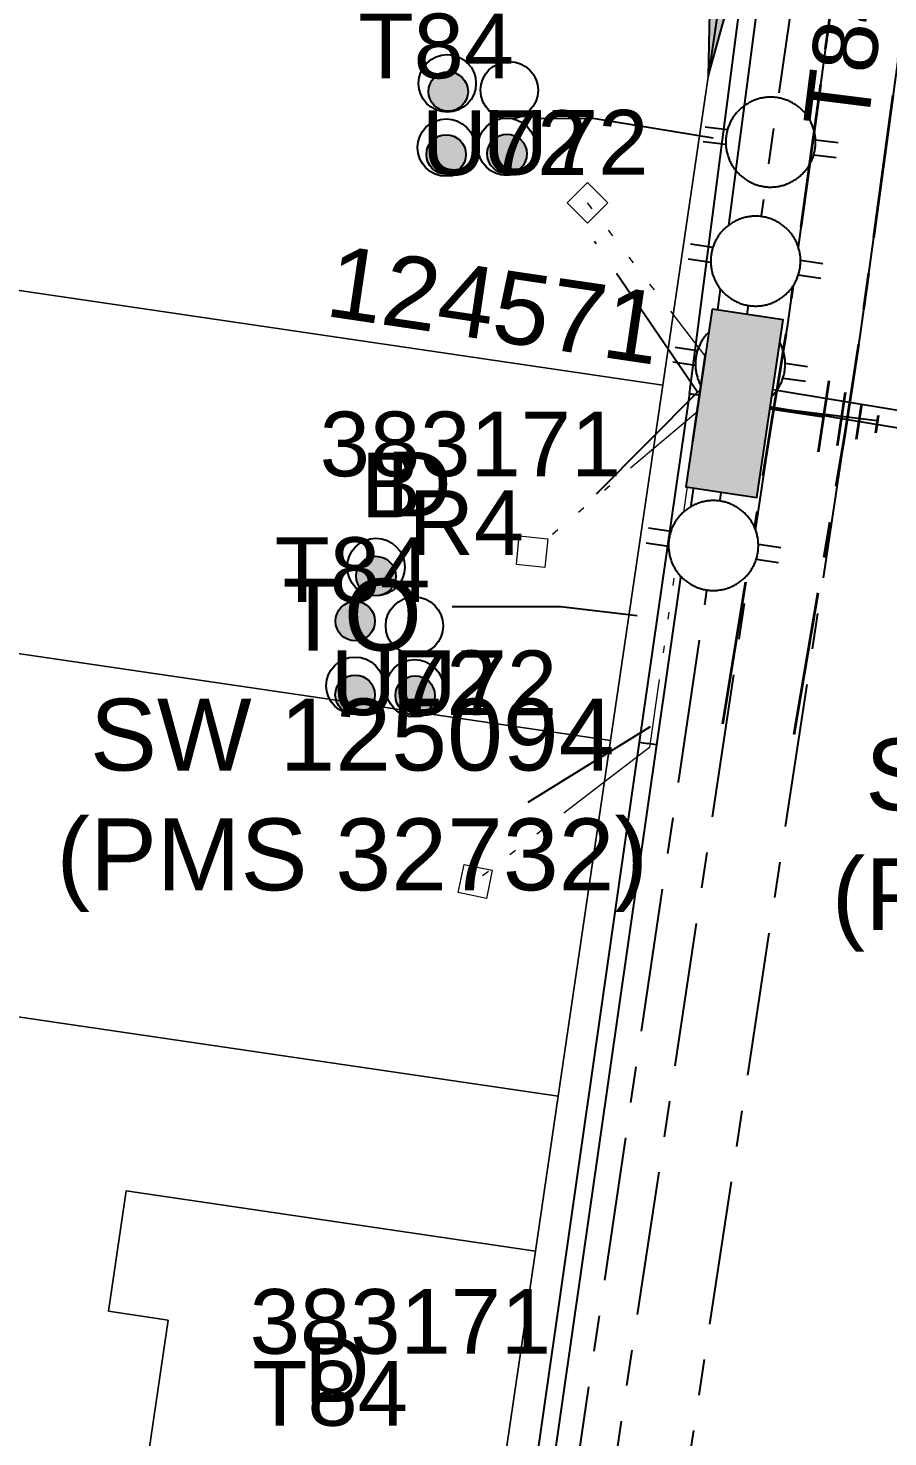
# Model space of a CAD drawing. Header units: metres. Extents: x 302924 to 304532, y 6268290 to 6269135.
# Drawn here: x 303967.18 to 303991.1, y 6268532.93 to 6268572.13 of the extents above; entities that cross this region are included whole.
import ezdxf
from ezdxf.enums import TextEntityAlignment as Align

# ---------------------------------------------------------------- set-up
doc = ezdxf.new("R2010")
doc.units = ezdxf.units.M
doc.linetypes.add('Cable Exist UG', pattern=[7, 4, -1, 1, -1])
doc.linetypes.add('PHANTOMX2', pattern=[6.6, 3, -0.75, 0.2, -0.75, 0.2, -0.75, 0.2, -0.75])
doc.layers.get('0').update_dxf_attribs({"color": 6})
for name, color, linetype, lineweight in [('_User Miscellaneous1', 30, 'Continuous', 13), ('_User Miscellaneous5', 121, 'Continuous', 13), ('_User_HV_Exist', 1, 'Continuous', 35), ('_User_LV_Exist', 5, 'Continuous', 35), ('_User_LV_Final', 5, 'Continuous', 25), ('Cadastre Roads_SP_EXT', 218, 'Continuous', 15), ('Mains_HV_EXT', 13, 'Continuous', 25), ('Mains_LV_EXT', 163, 'Continuous', 25), ('Services_SP_EXT', 42, 'PHANTOMX2', 20)]:
    doc.layers.add(name, color=color, linetype=linetype, lineweight=lineweight)
for name, color, linetype in [('Duct_SP_EXT', 30, 'Continuous'), ('Equip_LV_EXT', 7, 'Continuous'), ('Equip_LV_NEW', 2, 'Continuous'), ('SupportsUG_SP_LV_EXT', 7, 'Continuous'), ('Trench_SP_EXT', 7, 'Continuous')]:
    doc.layers.add(name, color=color, linetype=linetype)
doc.styles.get("Standard").update_dxf_attribs({"font": 'arial.ttf'})

# ---------------------------------------------------------------- blocks, each defined once
blk = doc.blocks.new('DUCT_EXT')
blk.add_circle((0, 0.8), 0.8)
at = {"flags": 1}
blk.add_attdef('Z', (0, 0), '', height=0.2, dxfattribs=at)
at = {"flags": 9}
for tag, p in [('DUCT_CODE', (0, 0)), ('XSECT_TYPE', (0, -0.2)), ('FB_REFERENCE', (0, -0.4)), ('STATE', (0, -0.6)), ('NOTES', (0, -0.8))]:
    blk.add_attdef(tag, text='', height=0.2, dxfattribs=at).set_placement(p, align=Align.MIDDLE_LEFT)
blk = doc.blocks.new('CCP_EXT')
at = {"flags": 9}
for tag, p in [('OWNED_BY', (0, -1)), ('USAGE', (0, -1.2)), ('LEGEND', (0, -1.4)), ('LIFE_SUPPORT', (0, -1.6)), ('STATE', (0, -1.8)), ('NOTES', (0, -2))]:
    blk.add_attdef(tag, text='', height=0.2, dxfattribs=at).set_placement(p, align=Align.MIDDLE_LEFT)
at = {"transparency": 33554687}
blk.add_wipeout([(0, 0.566), (0.566, 0), (0, -0.566), (-0.566, 0)], dxfattribs=at)
blk.add_lwpolyline([(-0.566, 0), (0, 0.566), (0.566, 0), (0, -0.566), (-0.566, 0)])
at = {"flags": 1}
blk.add_attdef('Z', (0, 0), '', height=0.2, dxfattribs=at)
at = {"flags": 9}
for tag, p in [('CCP_TYPE', (0, 0)), ('CONSTRUCTED_VOLTAGE', (0, -0.2)), ('NO_PHASES', (0, -0.4)), ('OPERATING_VOLTAGE', (0, -0.6)), ('ORIENTATION', (0, -0.8))]:
    blk.add_attdef(tag, text='', height=0.2, dxfattribs=at).set_placement(p, align=Align.MIDDLE_LEFT)
blk = doc.blocks.new('LV_UG_LINKS_OPEN_EXT')
at = {"layer": 'Equip_LV_EXT'}
for tag, height, flags, p in [('ACTUAL_STATUS', 0.167, 9, (3.167, -1.667)), ('CONSTRUCTED_VOLTAGE', 0.167, 9, (3.167, -1.833)), ('NO_PHASES', 0.167, 9, (3.167, -2)), ('OPERATING_VOLTAGE', 0.2, 9, (3, -2.6)), ('ORIENTATION', 0.2, 9, (3, -2.8)), ('STATE', 0.2, 9, (3, -3)), ('SWITCH_TYPE', 0.2, 9, (3, -3.2)), ('USAGE', 0.2, 9, (3, -3.4)), ('NOTES', 0.2, 9, (3, -3.6)), ('OWNED_BY', 0.2, 9, (3, -3.8)), ('OPERATED_BY', 0.2, 9, (3, -4)), ('MAINTAINED_BY', 0.2, 9, (3, -4.2)), ('NUMBER_OF_PHASES', 0.2, 9, (3, -4.4)), ('TYPE', 0.2, 9, (3, -4.6)), ('Z', 0.2, 1, (3, -4.8))]:
    blk.add_attdef(tag, text='', height=height, dxfattribs=dict(at, flags=flags)).set_placement(p, align=Align.MIDDLE_LEFT)
at = {"transparency": 33554687}
blk.add_wipeout([(4, 1.25), (3.969, 1.25), (3.939, 1.248), (3.908, 1.247), (3.877, 1.244), (3.847, 1.241), (3.817, 1.236), (3.786, 1.232), (3.756, 1.226), (3.726, 1.22), (3.696, 1.213), (3.667, 1.205), (3.637, 1.196), (3.608, 1.187), (3.579, 1.177), (3.55, 1.166), (3.522, 1.155), (3.493, 1.143), (3.466, 1.13), (3.438, 1.117), (3.411, 1.102), (3.384, 1.088), (3.357, 1.072), (3.331, 1.056), (3.306, 1.039), (3.28, 1.022), (3.255, 1.004), (3.231, 0.985), (3.207, 0.966), (3.184, 0.947), (3.161, 0.926), (3.138, 0.905), (3.116, 0.884), (3.095, 0.862), (3.074, 0.839), (3.053, 0.816), (3.034, 0.793), (3.015, 0.769), (2.996, 0.745), (2.978, 0.72), (2.961, 0.694), (2.944, 0.669), (2.928, 0.643), (2.912, 0.616), (2.898, 0.589), (2.883, 0.562), (2.87, 0.534), (2.857, 0.507), (2.845, 0.478), (2.834, 0.45), (2.823, 0.421), (2.813, 0.392), (2.804, 0.363), (2.795, 0.333), (2.787, 0.304), (2.78, 0.274), (2.774, 0.244), (2.768, 0.214), (2.764, 0.183), (2.759, 0.153), (2.756, 0.123), (2.753, 0.092), (2.752, 0.061), (2.75, 0.031), (2.75, 0), (2.75, -0.031), (2.752, -0.061), (2.753, -0.092), (2.756, -0.123), (2.759, -0.153), (2.764, -0.183), (2.768, -0.214), (2.774, -0.244), (2.78, -0.274), (2.787, -0.304), (2.795, -0.333), (2.804, -0.363), (2.813, -0.392), (2.823, -0.421), (2.834, -0.45), (2.845, -0.478), (2.857, -0.507), (2.87, -0.534), (2.883, -0.562), (2.898, -0.589), (2.912, -0.616), (2.928, -0.643), (2.944, -0.669), (2.961, -0.694), (2.978, -0.72), (2.996, -0.745), (3.015, -0.769), (3.034, -0.793), (3.053, -0.816), (3.074, -0.839), (3.095, -0.862), (3.116, -0.884), (3.138, -0.905), (3.161, -0.926), (3.184, -0.947), (3.207, -0.966), (3.231, -0.985), (3.255, -1.004), (3.28, -1.022), (3.306, -1.039), (3.331, -1.056), (3.357, -1.072), (3.384, -1.088), (3.411, -1.102), (3.438, -1.117), (3.466, -1.13), (3.493, -1.143), (3.522, -1.155), (3.55, -1.166), (3.579, -1.177), (3.608, -1.187), (3.637, -1.196), (3.667, -1.205), (3.696, -1.213), (3.726, -1.22), (3.756, -1.226), (3.786, -1.232), (3.817, -1.236), (3.847, -1.241), (3.877, -1.244), (3.908, -1.247), (3.939, -1.248), (3.969, -1.25), (4, -1.25), (4.031, -1.25), (4.061, -1.248), (4.092, -1.247), (4.123, -1.244), (4.153, -1.241), (4.183, -1.236), (4.214, -1.232), (4.244, -1.226), (4.274, -1.22), (4.304, -1.213), (4.333, -1.205), (4.363, -1.196), (4.392, -1.187), (4.421, -1.177), (4.45, -1.166), (4.478, -1.155), (4.507, -1.143), (4.534, -1.13), (4.562, -1.117), (4.589, -1.102), (4.616, -1.088), (4.643, -1.072), (4.669, -1.056), (4.694, -1.039), (4.72, -1.022), (4.745, -1.004), (4.769, -0.985), (4.793, -0.966), (4.816, -0.947), (4.839, -0.926), (4.862, -0.905), (4.884, -0.884), (4.905, -0.862), (4.926, -0.839), (4.947, -0.816), (4.966, -0.793), (4.985, -0.769), (5.004, -0.745), (5.022, -0.72), (5.039, -0.694), (5.056, -0.669), (5.072, -0.643), (5.088, -0.616), (5.102, -0.589), (5.117, -0.562), (5.13, -0.534), (5.143, -0.507), (5.155, -0.478), (5.166, -0.45), (5.177, -0.421), (5.187, -0.392), (5.196, -0.363), (5.205, -0.333), (5.213, -0.304), (5.22, -0.274), (5.226, -0.244), (5.232, -0.214), (5.236, -0.183), (5.241, -0.153), (5.244, -0.123), (5.247, -0.092), (5.248, -0.061), (5.25, -0.031), (5.25, 0), (5.25, 0.031), (5.248, 0.061), (5.247, 0.092), (5.244, 0.123), (5.241, 0.153), (5.236, 0.183), (5.232, 0.214), (5.226, 0.244), (5.22, 0.274), (5.213, 0.304), (5.205, 0.333), (5.196, 0.363), (5.187, 0.392), (5.177, 0.421), (5.166, 0.45), (5.155, 0.478), (5.143, 0.507), (5.13, 0.534), (5.117, 0.562), (5.102, 0.589), (5.088, 0.616), (5.072, 0.643), (5.056, 0.669), (5.039, 0.694), (5.022, 0.72), (5.004, 0.745), (4.985, 0.769), (4.966, 0.793), (4.947, 0.816), (4.926, 0.839), (4.905, 0.862), (4.884, 0.884), (4.862, 0.905), (4.839, 0.926), (4.816, 0.947), (4.793, 0.966), (4.769, 0.985), (4.745, 1.004), (4.72, 1.022), (4.694, 1.039), (4.669, 1.056), (4.643, 1.072), (4.616, 1.088), (4.589, 1.102), (4.562, 1.117), (4.534, 1.13), (4.507, 1.143), (4.478, 1.155), (4.45, 1.166), (4.421, 1.177), (4.392, 1.187), (4.363, 1.196), (4.333, 1.205), (4.304, 1.213), (4.274, 1.22), (4.244, 1.226), (4.214, 1.232), (4.183, 1.236), (4.153, 1.241), (4.123, 1.244), (4.092, 1.247), (4.061, 1.248), (4.031, 1.25)], dxfattribs=at).dxf.layer = 'Equip_LV_EXT'
at = {"layer": 'Equip_LV_EXT'}
for p, q in [((3.792, 1.863), (3.792, 1.232)), ((4.208, 1.863), (4.208, 1.232)), ((3.792, -1.232), (3.792, -1.863)), ((4.208, -1.232), (4.208, -1.863))]:
    blk.add_line(p, q, dxfattribs=at)
at = {"layer": 'Equip_LV_EXT', "flags": 128}
blk.add_lwpolyline([(4, 1.25), (3.969, 1.25), (3.939, 1.248), (3.908, 1.247), (3.877, 1.244), (3.847, 1.241), (3.817, 1.236), (3.786, 1.232), (3.756, 1.226), (3.726, 1.22), (3.696, 1.213), (3.667, 1.205), (3.637, 1.196), (3.608, 1.187), (3.579, 1.177), (3.55, 1.166), (3.522, 1.155), (3.493, 1.143), (3.466, 1.13), (3.438, 1.117), (3.411, 1.102), (3.384, 1.088), (3.357, 1.072), (3.331, 1.056), (3.306, 1.039), (3.28, 1.022), (3.255, 1.004), (3.231, 0.985), (3.207, 0.966), (3.184, 0.947), (3.161, 0.926), (3.138, 0.905), (3.116, 0.884), (3.095, 0.862), (3.074, 0.839), (3.053, 0.816), (3.034, 0.793), (3.015, 0.769), (2.996, 0.745), (2.978, 0.72), (2.961, 0.694), (2.944, 0.669), (2.928, 0.643), (2.912, 0.616), (2.898, 0.589), (2.883, 0.562), (2.87, 0.534), (2.857, 0.507), (2.845, 0.478), (2.834, 0.45), (2.823, 0.421), (2.813, 0.392), (2.804, 0.363), (2.795, 0.333), (2.787, 0.304), (2.78, 0.274), (2.774, 0.244), (2.768, 0.214), (2.764, 0.183), (2.759, 0.153), (2.756, 0.123), (2.753, 0.092), (2.752, 0.061), (2.75, 0.031), (2.75, 0), (2.75, -0.031), (2.752, -0.061), (2.753, -0.092), (2.756, -0.123), (2.759, -0.153), (2.764, -0.183), (2.768, -0.214), (2.774, -0.244), (2.78, -0.274), (2.787, -0.304), (2.795, -0.333), (2.804, -0.363), (2.813, -0.392), (2.823, -0.421), (2.834, -0.45), (2.845, -0.478), (2.857, -0.507), (2.87, -0.534), (2.883, -0.562), (2.898, -0.589), (2.912, -0.616), (2.928, -0.643), (2.944, -0.669), (2.961, -0.694), (2.978, -0.72), (2.996, -0.745), (3.015, -0.769), (3.034, -0.793), (3.053, -0.816), (3.074, -0.839), (3.095, -0.862), (3.116, -0.884), (3.138, -0.905), (3.161, -0.926), (3.184, -0.947), (3.207, -0.966), (3.231, -0.985), (3.255, -1.004), (3.28, -1.022), (3.306, -1.039), (3.331, -1.056), (3.357, -1.072), (3.384, -1.088), (3.411, -1.102), (3.438, -1.117), (3.466, -1.13), (3.493, -1.143), (3.522, -1.155), (3.55, -1.166), (3.579, -1.177), (3.608, -1.187), (3.637, -1.196), (3.667, -1.205), (3.696, -1.213), (3.726, -1.22), (3.756, -1.226), (3.786, -1.232), (3.817, -1.236), (3.847, -1.241), (3.877, -1.244), (3.908, -1.247), (3.939, -1.248), (3.969, -1.25), (4, -1.25), (4.031, -1.25), (4.061, -1.248), (4.092, -1.247), (4.123, -1.244), (4.153, -1.241), (4.183, -1.236), (4.214, -1.232), (4.244, -1.226), (4.274, -1.22), (4.304, -1.213), (4.333, -1.205), (4.363, -1.196), (4.392, -1.187), (4.421, -1.177), (4.45, -1.166), (4.478, -1.155), (4.507, -1.143), (4.534, -1.13), (4.562, -1.117), (4.589, -1.102), (4.616, -1.088), (4.643, -1.072), (4.669, -1.056), (4.694, -1.039), (4.72, -1.022), (4.745, -1.004), (4.769, -0.985), (4.793, -0.966), (4.816, -0.947), (4.839, -0.926), (4.862, -0.905), (4.884, -0.884), (4.905, -0.862), (4.926, -0.839), (4.947, -0.816), (4.966, -0.793), (4.985, -0.769), (5.004, -0.745), (5.022, -0.72), (5.039, -0.694), (5.056, -0.669), (5.072, -0.643), (5.088, -0.616), (5.102, -0.589), (5.117, -0.562), (5.13, -0.534), (5.143, -0.507), (5.155, -0.478), (5.166, -0.45), (5.177, -0.421), (5.187, -0.392), (5.196, -0.363), (5.205, -0.333), (5.213, -0.304), (5.22, -0.274), (5.226, -0.244), (5.232, -0.214), (5.236, -0.183), (5.241, -0.153), (5.244, -0.123), (5.247, -0.092), (5.248, -0.061), (5.25, -0.031), (5.25, 0), (5.25, 0.031), (5.248, 0.061), (5.247, 0.092), (5.244, 0.123), (5.241, 0.153), (5.236, 0.183), (5.232, 0.214), (5.226, 0.244), (5.22, 0.274), (5.213, 0.304), (5.205, 0.333), (5.196, 0.363), (5.187, 0.392), (5.177, 0.421), (5.166, 0.45), (5.155, 0.478), (5.143, 0.507), (5.13, 0.534), (5.117, 0.562), (5.102, 0.589), (5.088, 0.616), (5.072, 0.643), (5.056, 0.669), (5.039, 0.694), (5.022, 0.72), (5.004, 0.745), (4.985, 0.769), (4.966, 0.793), (4.947, 0.816), (4.926, 0.839), (4.905, 0.862), (4.884, 0.884), (4.862, 0.905), (4.839, 0.926), (4.816, 0.947), (4.793, 0.966), (4.769, 0.985), (4.745, 1.004), (4.72, 1.022), (4.694, 1.039), (4.669, 1.056), (4.643, 1.072), (4.616, 1.088), (4.589, 1.102), (4.562, 1.117), (4.534, 1.13), (4.507, 1.143), (4.478, 1.155), (4.45, 1.166), (4.421, 1.177), (4.392, 1.187), (4.363, 1.196), (4.333, 1.205), (4.304, 1.213), (4.274, 1.22), (4.244, 1.226), (4.214, 1.232), (4.183, 1.236), (4.153, 1.241), (4.123, 1.244), (4.092, 1.247), (4.061, 1.248), (4.031, 1.25)], close=True, dxfattribs=at)
blk = doc.blocks.new('CABLE_LARGE_EXT')
h = blk.add_hatch(color=256)
edge = h.paths.add_edge_path()
edge.add_arc((0, 0.55), 0.55, 0, 360)
blk.add_circle((0, 0.55), 0.55)
at = {"flags": 1}
blk.add_attdef('Z', (0, 0), '', height=0.2, dxfattribs=at)
at = {"flags": 9}
for tag, p in [('COND_CODE', (0, 0)), ('STATE', (0, -0.4)), ('FB_REFERENCE', (0, -0.2)), ('XSECT_SIZE', (0, -0.6)), ('NOTES', (0, -0.8))]:
    blk.add_attdef(tag, text='', height=0.2, dxfattribs=at).set_placement(p, align=Align.MIDDLE_LEFT)
blk = doc.blocks.new('LV_UG_LINKS_OPEN_NEW')
at = {"layer": 'Equip_LV_NEW'}
for tag, flags, p in [('ACTUAL_STATUS', 9, (3.167, -1.667)), ('CONSTRUCTED_VOLTAGE', 9, (3.167, -1.833)), ('NO_PHASES', 9, (3.167, -2)), ('OPERATING_VOLTAGE', 9, (3.167, -2.167)), ('ORIENTATION', 9, (3.167, -2.333)), ('STATE', 9, (3.167, -2.5)), ('SWITCH_TYPE', 9, (3.167, -2.667)), ('OWNED_BY', 9, (3.167, -3.167)), ('USAGE', 9, (3.167, -2.833)), ('NOTES', 9, (3.167, -3)), ('OPERATED_BY', 9, (3.167, -3.333)), ('MAINTAINED_BY', 9, (3.167, -3.5)), ('TYPE', 9, (3.167, -3.833)), ('Z', 1, (3.167, -4)), ('NUMBER_OF_PHASES', 9, (3.167, -3.667))]:
    blk.add_attdef(tag, text='', height=0.167, dxfattribs=dict(at, flags=flags)).set_placement(p, align=Align.MIDDLE_LEFT)
at = {"transparency": 33554687}
blk.add_wipeout([(4, 1.25), (3.969, 1.25), (3.939, 1.248), (3.908, 1.247), (3.877, 1.244), (3.847, 1.241), (3.817, 1.236), (3.786, 1.232), (3.756, 1.226), (3.726, 1.22), (3.696, 1.213), (3.667, 1.205), (3.637, 1.196), (3.608, 1.187), (3.579, 1.177), (3.55, 1.166), (3.522, 1.155), (3.493, 1.143), (3.466, 1.13), (3.438, 1.117), (3.411, 1.102), (3.384, 1.088), (3.357, 1.072), (3.331, 1.056), (3.306, 1.039), (3.28, 1.022), (3.255, 1.004), (3.231, 0.985), (3.207, 0.966), (3.184, 0.947), (3.161, 0.926), (3.138, 0.905), (3.116, 0.884), (3.095, 0.862), (3.074, 0.839), (3.053, 0.816), (3.034, 0.793), (3.015, 0.769), (2.996, 0.745), (2.978, 0.72), (2.961, 0.694), (2.944, 0.669), (2.928, 0.643), (2.912, 0.616), (2.898, 0.589), (2.883, 0.562), (2.87, 0.534), (2.857, 0.507), (2.845, 0.478), (2.834, 0.45), (2.823, 0.421), (2.813, 0.392), (2.804, 0.363), (2.795, 0.333), (2.787, 0.304), (2.78, 0.274), (2.774, 0.244), (2.768, 0.214), (2.764, 0.183), (2.759, 0.153), (2.756, 0.123), (2.753, 0.092), (2.752, 0.061), (2.75, 0.031), (2.75, 0), (2.75, -0.031), (2.752, -0.061), (2.753, -0.092), (2.756, -0.123), (2.759, -0.153), (2.764, -0.183), (2.768, -0.214), (2.774, -0.244), (2.78, -0.274), (2.787, -0.304), (2.795, -0.333), (2.804, -0.363), (2.813, -0.392), (2.823, -0.421), (2.834, -0.45), (2.845, -0.478), (2.857, -0.507), (2.87, -0.534), (2.883, -0.562), (2.898, -0.589), (2.912, -0.616), (2.928, -0.643), (2.944, -0.669), (2.961, -0.694), (2.978, -0.72), (2.996, -0.745), (3.015, -0.769), (3.034, -0.793), (3.053, -0.816), (3.074, -0.839), (3.095, -0.862), (3.116, -0.884), (3.138, -0.905), (3.161, -0.926), (3.184, -0.947), (3.207, -0.966), (3.231, -0.985), (3.255, -1.004), (3.28, -1.022), (3.306, -1.039), (3.331, -1.056), (3.357, -1.072), (3.384, -1.088), (3.411, -1.102), (3.438, -1.117), (3.466, -1.13), (3.493, -1.143), (3.522, -1.155), (3.55, -1.166), (3.579, -1.177), (3.608, -1.187), (3.637, -1.196), (3.667, -1.205), (3.696, -1.213), (3.726, -1.22), (3.756, -1.226), (3.786, -1.232), (3.817, -1.236), (3.847, -1.241), (3.877, -1.244), (3.908, -1.247), (3.939, -1.248), (3.969, -1.25), (4, -1.25), (4.031, -1.25), (4.061, -1.248), (4.092, -1.247), (4.123, -1.244), (4.153, -1.241), (4.183, -1.236), (4.214, -1.232), (4.244, -1.226), (4.274, -1.22), (4.304, -1.213), (4.333, -1.205), (4.363, -1.196), (4.392, -1.187), (4.421, -1.177), (4.45, -1.166), (4.478, -1.155), (4.507, -1.143), (4.534, -1.13), (4.562, -1.117), (4.589, -1.102), (4.616, -1.088), (4.643, -1.072), (4.669, -1.056), (4.694, -1.039), (4.72, -1.022), (4.745, -1.004), (4.769, -0.985), (4.793, -0.966), (4.816, -0.947), (4.839, -0.926), (4.862, -0.905), (4.884, -0.884), (4.905, -0.862), (4.926, -0.839), (4.947, -0.816), (4.966, -0.793), (4.985, -0.769), (5.004, -0.745), (5.022, -0.72), (5.039, -0.694), (5.056, -0.669), (5.072, -0.643), (5.088, -0.616), (5.102, -0.589), (5.117, -0.562), (5.13, -0.534), (5.143, -0.507), (5.155, -0.478), (5.166, -0.45), (5.177, -0.421), (5.187, -0.392), (5.196, -0.363), (5.205, -0.333), (5.213, -0.304), (5.22, -0.274), (5.226, -0.244), (5.232, -0.214), (5.236, -0.183), (5.241, -0.153), (5.244, -0.123), (5.247, -0.092), (5.248, -0.061), (5.25, -0.031), (5.25, 0), (5.25, 0.031), (5.248, 0.061), (5.247, 0.092), (5.244, 0.123), (5.241, 0.153), (5.236, 0.183), (5.232, 0.214), (5.226, 0.244), (5.22, 0.274), (5.213, 0.304), (5.205, 0.333), (5.196, 0.363), (5.187, 0.392), (5.177, 0.421), (5.166, 0.45), (5.155, 0.478), (5.143, 0.507), (5.13, 0.534), (5.117, 0.562), (5.102, 0.589), (5.088, 0.616), (5.072, 0.643), (5.056, 0.669), (5.039, 0.694), (5.022, 0.72), (5.004, 0.745), (4.985, 0.769), (4.966, 0.793), (4.947, 0.816), (4.926, 0.839), (4.905, 0.862), (4.884, 0.884), (4.862, 0.905), (4.839, 0.926), (4.816, 0.947), (4.793, 0.966), (4.769, 0.985), (4.745, 1.004), (4.72, 1.022), (4.694, 1.039), (4.669, 1.056), (4.643, 1.072), (4.616, 1.088), (4.589, 1.102), (4.562, 1.117), (4.534, 1.13), (4.507, 1.143), (4.478, 1.155), (4.45, 1.166), (4.421, 1.177), (4.392, 1.187), (4.363, 1.196), (4.333, 1.205), (4.304, 1.213), (4.274, 1.22), (4.244, 1.226), (4.214, 1.232), (4.183, 1.236), (4.153, 1.241), (4.123, 1.244), (4.092, 1.247), (4.061, 1.248), (4.031, 1.25)], dxfattribs=at).dxf.layer = 'Equip_LV_NEW'
at = {"layer": 'Equip_LV_NEW'}
for p, q in [((3.792, 1.863), (3.792, 1.232)), ((4.208, 1.863), (4.208, 1.232)), ((3.792, -1.232), (3.792, -1.863)), ((4.208, -1.232), (4.208, -1.863))]:
    blk.add_line(p, q, dxfattribs=at)
at = {"layer": 'Equip_LV_NEW', "flags": 128}
blk.add_lwpolyline([(4, 1.25), (3.969, 1.25), (3.939, 1.248), (3.908, 1.247), (3.877, 1.244), (3.847, 1.241), (3.817, 1.236), (3.786, 1.232), (3.756, 1.226), (3.726, 1.22), (3.696, 1.213), (3.667, 1.205), (3.637, 1.196), (3.608, 1.187), (3.579, 1.177), (3.55, 1.166), (3.522, 1.155), (3.493, 1.143), (3.466, 1.13), (3.438, 1.117), (3.411, 1.102), (3.384, 1.088), (3.357, 1.072), (3.331, 1.056), (3.306, 1.039), (3.28, 1.022), (3.255, 1.004), (3.231, 0.985), (3.207, 0.966), (3.184, 0.947), (3.161, 0.926), (3.138, 0.905), (3.116, 0.884), (3.095, 0.862), (3.074, 0.839), (3.053, 0.816), (3.034, 0.793), (3.015, 0.769), (2.996, 0.745), (2.978, 0.72), (2.961, 0.694), (2.944, 0.669), (2.928, 0.643), (2.912, 0.616), (2.898, 0.589), (2.883, 0.562), (2.87, 0.534), (2.857, 0.507), (2.845, 0.478), (2.834, 0.45), (2.823, 0.421), (2.813, 0.392), (2.804, 0.363), (2.795, 0.333), (2.787, 0.304), (2.78, 0.274), (2.774, 0.244), (2.768, 0.214), (2.764, 0.183), (2.759, 0.153), (2.756, 0.123), (2.753, 0.092), (2.752, 0.061), (2.75, 0.031), (2.75, 0), (2.75, -0.031), (2.752, -0.061), (2.753, -0.092), (2.756, -0.123), (2.759, -0.153), (2.764, -0.183), (2.768, -0.214), (2.774, -0.244), (2.78, -0.274), (2.787, -0.304), (2.795, -0.333), (2.804, -0.363), (2.813, -0.392), (2.823, -0.421), (2.834, -0.45), (2.845, -0.478), (2.857, -0.507), (2.87, -0.534), (2.883, -0.562), (2.898, -0.589), (2.912, -0.616), (2.928, -0.643), (2.944, -0.669), (2.961, -0.694), (2.978, -0.72), (2.996, -0.745), (3.015, -0.769), (3.034, -0.793), (3.053, -0.816), (3.074, -0.839), (3.095, -0.862), (3.116, -0.884), (3.138, -0.905), (3.161, -0.926), (3.184, -0.947), (3.207, -0.966), (3.231, -0.985), (3.255, -1.004), (3.28, -1.022), (3.306, -1.039), (3.331, -1.056), (3.357, -1.072), (3.384, -1.088), (3.411, -1.102), (3.438, -1.117), (3.466, -1.13), (3.493, -1.143), (3.522, -1.155), (3.55, -1.166), (3.579, -1.177), (3.608, -1.187), (3.637, -1.196), (3.667, -1.205), (3.696, -1.213), (3.726, -1.22), (3.756, -1.226), (3.786, -1.232), (3.817, -1.236), (3.847, -1.241), (3.877, -1.244), (3.908, -1.247), (3.939, -1.248), (3.969, -1.25), (4, -1.25), (4.031, -1.25), (4.061, -1.248), (4.092, -1.247), (4.123, -1.244), (4.153, -1.241), (4.183, -1.236), (4.214, -1.232), (4.244, -1.226), (4.274, -1.22), (4.304, -1.213), (4.333, -1.205), (4.363, -1.196), (4.392, -1.187), (4.421, -1.177), (4.45, -1.166), (4.478, -1.155), (4.507, -1.143), (4.534, -1.13), (4.562, -1.117), (4.589, -1.102), (4.616, -1.088), (4.643, -1.072), (4.669, -1.056), (4.694, -1.039), (4.72, -1.022), (4.745, -1.004), (4.769, -0.985), (4.793, -0.966), (4.816, -0.947), (4.839, -0.926), (4.862, -0.905), (4.884, -0.884), (4.905, -0.862), (4.926, -0.839), (4.947, -0.816), (4.966, -0.793), (4.985, -0.769), (5.004, -0.745), (5.022, -0.72), (5.039, -0.694), (5.056, -0.669), (5.072, -0.643), (5.088, -0.616), (5.102, -0.589), (5.117, -0.562), (5.13, -0.534), (5.143, -0.507), (5.155, -0.478), (5.166, -0.45), (5.177, -0.421), (5.187, -0.392), (5.196, -0.363), (5.205, -0.333), (5.213, -0.304), (5.22, -0.274), (5.226, -0.244), (5.232, -0.214), (5.236, -0.183), (5.241, -0.153), (5.244, -0.123), (5.247, -0.092), (5.248, -0.061), (5.25, -0.031), (5.25, 0), (5.25, 0.031), (5.248, 0.061), (5.247, 0.092), (5.244, 0.123), (5.241, 0.153), (5.236, 0.183), (5.232, 0.214), (5.226, 0.244), (5.22, 0.274), (5.213, 0.304), (5.205, 0.333), (5.196, 0.363), (5.187, 0.392), (5.177, 0.421), (5.166, 0.45), (5.155, 0.478), (5.143, 0.507), (5.13, 0.534), (5.117, 0.562), (5.102, 0.589), (5.088, 0.616), (5.072, 0.643), (5.056, 0.669), (5.039, 0.694), (5.022, 0.72), (5.004, 0.745), (4.985, 0.769), (4.966, 0.793), (4.947, 0.816), (4.926, 0.839), (4.905, 0.862), (4.884, 0.884), (4.862, 0.905), (4.839, 0.926), (4.816, 0.947), (4.793, 0.966), (4.769, 0.985), (4.745, 1.004), (4.72, 1.022), (4.694, 1.039), (4.669, 1.056), (4.643, 1.072), (4.616, 1.088), (4.589, 1.102), (4.562, 1.117), (4.534, 1.13), (4.507, 1.143), (4.478, 1.155), (4.45, 1.166), (4.421, 1.177), (4.392, 1.187), (4.363, 1.196), (4.333, 1.205), (4.304, 1.213), (4.274, 1.22), (4.244, 1.226), (4.214, 1.232), (4.183, 1.236), (4.153, 1.241), (4.123, 1.244), (4.092, 1.247), (4.061, 1.248), (4.031, 1.25)], close=True, dxfattribs=at)
blk = doc.blocks.new('*U478')
at = {"layer": '_User_LV_Exist'}
for p, q in [((2.5, 1), (2.5, -1)), ((3, 0.75), (3, -0.75)), ((3.5, 0.5), (3.5, -0.5)), ((4, 0.25), (4, -0.25))]:
    blk.add_line(p, q, dxfattribs=at)
at = {"layer": 'Equip_LV_NEW', "ltscale": 10}
for rotation in [89.99999999999999, 270]:
    blk.add_blockref('LV_UG_LINKS_OPEN_NEW', (0, 0), dxfattribs=dict(at, rotation=rotation))
at = {"width": 0.9}
blk.add_attdef('ASSET_NUM', text='', height=2, dxfattribs=at).set_placement((4, 2), align=Align.MIDDLE_LEFT)
for tag, p, flags in [('SUBURB', (-2, 0), 1), ('STREETNAME', (-1.8, 0), 9), ('PARENT', (-1.6, 0), 9), ('NOTES', (-1.4, 0), 9), ('LOCATION', (-1.2, 0), 9), ('LEGEND', (-1, 0), 9), ('USAGE', (-0.8, 0), 9), ('SUPPORT_TYPE', (-0.6, 0), 9), ('STATE', (-0.4, 0), 9), ('OWNED_BY', (-0.2, 0), 9)]:
    blk.add_attdef(tag, p, '', height=0.2, rotation=270, dxfattribs=dict(flags=flags))
at = {"transparency": 33554687}
blk.add_wipeout([(1, 2.5), (1, -2.5), (-1, -2.5), (-1, 2.5)], dxfattribs=at)
at = {"layer": 'SupportsUG_SP_LV_EXT'}
h = blk.add_hatch(color=256, dxfattribs=at)
h.dxf.hatch_style = 1
h.paths.add_polyline_path([(-1, 2.5), (-1, -1.25), (-1, 1.25), (-1, -2.5), (1, -2.5), (1, 2.5)])
blk.add_lwpolyline([(-1, 2.5), (-1, -1.25), (-1, 1.25), (-1, -2.5), (1, -2.5), (1, 2.5)], close=True)
at = {"layer": '_User_LV_Exist'}
blk.add_line((1, 0), (2.5, 0), dxfattribs=at)
blk = doc.blocks.new('ARROW')
h = blk.add_hatch(color=256)
h.dxf.hatch_style = 1
h.paths.add_polyline_path([(-4, 0), (0, -0.5), (0, 0.5)])
blk.add_line((-0.5, 0), (-4, 0))
at = {"flags": 128}
blk.add_lwpolyline([(-4, 0), (0, -0.5), (0, 0.5)], close=True, dxfattribs=at)
blk.add_circle((0, 0), 0.0001)

msp = doc.modelspace()

# ---------------------------------------------------------------- linework, layer by layer
at = {"layer": '_User Miscellaneous1', "transparency": 33554687}
for p, q in [((303985.5837, 6268561.9555), (303987.2006, 6268574.382)), ((303986.0597, 6268561.8935), (303987.6766, 6268574.3201)), ((303985.5841, 6268561.9587), (303984.1853, 6268552.2583)), ((303986.0592, 6268561.8902), (303984.6604, 6268552.1898)), ((303985.5837, 6268561.9555), (303985.8217, 6268561.9245)), ((303985.5841, 6268561.9587), (303985.8217, 6268561.9245)), ((303986.0592, 6268561.8902), (303985.8217, 6268561.9245)), ((303986.0597, 6268561.8935), (303985.8217, 6268561.9245)), ((303987.3103, 6268561.6743), (303987.3495, 6268561.9111)), ((303987.3888, 6268562.1478), (303987.3495, 6268561.9111)), ((303997.4571, 6268560.479), (303987.3888, 6268562.1478)), ((303997.3786, 6268560.0054), (303987.3103, 6268561.6743)), ((303984.1853, 6268552.2582), (303979.2356, 6268517.742)), ((303984.6604, 6268552.19), (303979.7108, 6268517.6739)), ((303984.1853, 6268552.2583), (303984.4229, 6268552.2241)), ((303984.1853, 6268552.2582), (303984.4229, 6268552.2241)), ((303984.6604, 6268552.1898), (303984.4229, 6268552.2241)), ((303984.6604, 6268552.19), (303984.4229, 6268552.2241))]:
    msp.add_line(p, q, dxfattribs=at)
at = {"layer": '_User Miscellaneous5', "linetype": 'Continuous', "transparency": 33554597}
for points in [[(303986.6543, 6268574.5669), (303954.9923, 6268579.2189), (303953.1752, 6268566.8513), (303984.8371, 6268562.1994), (303986.6543, 6268574.5669)], [(303984.8371, 6268562.1994), (303953.1752, 6268566.8513), (303951.7214, 6268556.9577), (303983.3833, 6268552.3047), (303984.8371, 6268562.1994)], [(303983.3833, 6268552.3047), (303951.7214, 6268556.9577), (303950.2675, 6268547.0631), (303954.2653, 6268546.4757), (303964.3576, 6268544.9928), (303981.9295, 6268542.4111), (303983.3833, 6268552.3047)], [(303981.9295, 6268542.4111), (303964.3576, 6268544.9928), (303959.9953, 6268515.3099), (303967.9108, 6268514.1464), (303968.5652, 6268518.5994), (303968.3676, 6268518.6282), (303968.4544, 6268519.2167), (303968.5778, 6268519.1984), (303971.0733, 6268536.1825), (303969.4109, 6268536.4269), (303969.9032, 6268539.7757), (303981.2962, 6268538.1017), (303981.9295, 6268542.4111)], [(303981.2962, 6268538.1017), (303969.9032, 6268539.7757), (303969.4109, 6268536.4269), (303971.0733, 6268536.1825), (303968.5778, 6268519.1984), (303968.4544, 6268519.2167), (303968.3676, 6268518.6282), (303968.5652, 6268518.5994), (303967.9108, 6268514.1464), (303972.6214, 6268513.4543), (303978.2944, 6268517.674), (303981.2962, 6268538.1017)]]:
    msp.add_lwpolyline(points, close=True, dxfattribs=at)
at = {"layer": 'Duct_SP_EXT'}
for p in [(303984.1853, 6268552.2583), (303984.1853, 6268552.2582), (303984.6604, 6268552.1898), (303984.6604, 6268552.19)]:
    msp.add_line(p, (303984.4229, 6268552.2241), dxfattribs=at)
for points in [[(303981.3797, 6268569.6212), (303982.96, 6268569.6164), (303986.2392, 6268569.0734)], [(303978.9817, 6268556.0356), (303981.9917, 6268556.0365), (303984.1303, 6268555.7845)]]:
    msp.add_lwpolyline(points, dxfattribs=at)
at = {"layer": 'Trench_SP_EXT', "linetype": 'Cable Exist UG'}
for points in [[(303985.8061, 6268561.9973), (303982.9413, 6268566.1911)], [(303985.8061, 6268561.9973), (303982.3092, 6268558.4728)], [(303987.3495, 6268561.9111), (303985.7827, 6268562.0216)], [(303984.4903, 6268552.6868), (303980.0372, 6268549.9406)]]:
    msp.add_lwpolyline(points, dxfattribs=at)

# ---------------------------------------------------------------- block references
at = {"layer": '_User_LV_Final', "color": 3, "transparency": 33554687, "rotation": 81.64166576987506}
msp.add_blockref('ARROW', (303986.6836, 6268574.7393), dxfattribs=at)
at = {"layer": 'Duct_SP_EXT'}
for p, rotation in [((303978.8392, 6268569.7913), 359.9395987049994), ((303980.567, 6268569.602), 359.9395987049994), ((303978.8136, 6268568.007), 0.03922289797733924), ((303980.4969, 6268568.0267), 0.03922289797733924)]:
    msp.add_blockref('DUCT_EXT', p, dxfattribs=dict(at, rotation=rotation))
for name, p in [('CABLE_LARGE_EXT', (303978.8687, 6268569.8159)), ('CABLE_LARGE_EXT', (303978.8108, 6268568.0636)), ('CABLE_LARGE_EXT', (303980.5034, 6268568.0781)), ('DUCT_EXT', (303976.8573, 6268556.3339)), ('CABLE_LARGE_EXT', (303976.8573, 6268556.3338)), ('CABLE_LARGE_EXT', (303976.2798, 6268555.0804)), ('DUCT_EXT', (303977.9287, 6268554.6991)), ('DUCT_EXT', (303976.2749, 6268553.0306)), ('DUCT_EXT', (303977.9311, 6268552.9626)), ('CABLE_LARGE_EXT', (303976.275, 6268553.0306)), ('CABLE_LARGE_EXT', (303977.9464, 6268553.0085))]:
    msp.add_blockref(name, p, dxfattribs=at)

# ---------------------------------------------------------------- texts
at = {"layer": '_User_HV_Exist', "insert": (303997.771, 6268551.0643), "char_height": 2, "attachment_point": 5}
msp.add_mtext('TO\\PSW 125103\\P(PMS 32733)', dxfattribs=at)
at = {"layer": 'Duct_SP_EXT'}
for s, p in [('T84', (303976.3676, 6268570.7332)), ('383171', (303975.2918, 6268559.6594)), ('B', (303976.4416, 6268558.5147)), ('D', (303977.1441, 6268558.5411)), ('T84', (303974.0371, 6268556.1624)), ('U72', (303975.6007, 6268553.0139)), ('U72', (303977.2877, 6268553.0129)), ('383171', (303973.3431, 6268535.2443)), ('D', (303974.861, 6268533.899)), ('T84', (303973.4146, 6268533.2425))]:
    msp.add_text(s, height=1.8, dxfattribs=at).set_placement(p)

# ---------------------------------------------------------------- next in the draw order: block references
at = {"layer": 'Services_SP_EXT'}
msp.add_blockref('CCP_EXT', (303982.7463, 6268567.2662), dxfattribs=at)
for p, rotation in [((303981.2017, 6268557.564), 39.30941011440723), ((303979.621, 6268548.3887), 303.3094101151527)]:
    msp.add_blockref('CCP_EXT', p, dxfattribs=dict(at, rotation=rotation))

# ---------------------------------------------------------------- next in the draw order: linework, layer by layer
at = {"layer": 'Cadastre Roads_SP_EXT', "linetype": 'Continuous'}
msp.add_lwpolyline([(303997.1272, 6268535.7747), (303997.7603, 6268540.0841), (303999.2142, 6268549.9788), (304000.6681, 6268559.8724), (304002.4852, 6268572.2409), (304004.3024, 6268584.6085), (304006.4827, 6268599.45), (304007.9367, 6268609.3445), (304009.972, 6268623.1964), (304011.7914, 6268635.5749), (303995.9603, 6268637.901), (303994.1418, 6268625.5225), (303992.6878, 6268615.6289), (303990.6526, 6268601.7759), (303988.8355, 6268589.4084), (303986.6542, 6268574.567), (303984.8372, 6268562.1994), (303983.3833, 6268552.3047), (303981.9294, 6268542.4111), (303981.2963, 6268538.1017), (303978.2944, 6268517.674), (303994.1261, 6268515.348), (303997.1272, 6268535.7747)], close=True, dxfattribs=at)
at = {"layer": 'Duct_SP_EXT'}
for p, q in [((303984.1853, 6268552.2582), (303979.2356, 6268517.742)), ((303984.6604, 6268552.19), (303979.7108, 6268517.6739))]:
    msp.add_line(p, q, dxfattribs=at)

# ---------------------------------------------------------------- next in the draw order: texts
at = {"layer": '_User_HV_Exist', "insert": (303976.1964, 6268552.1724), "char_height": 2, "attachment_point": 5}
msp.add_mtext('TO\\PSW 125094\\P(PMS 32732)', dxfattribs=at)
at = {"layer": 'Duct_SP_EXT'}
for s, p in [('U72', (303978.1284, 6268568.0404)), ('U72', (303979.8266, 6268568.0535)), ('R4', (303977.7664, 6268557.4727))]:
    msp.add_text(s, height=1.8, dxfattribs=at).set_placement(p)

# ---------------------------------------------------------------- next in the draw order: block references
at = {"layer": 'Equip_LV_EXT'}
for p, rotation in [((303987.3663, 6268564.9861), 83.18504903334177), ((303986.4149, 6268558.8209), 81.64162409068186)]:
    msp.add_blockref('LV_UG_LINKS_OPEN_EXT', p, dxfattribs=dict(at, rotation=rotation))

# ---------------------------------------------------------------- next in the draw order: linework, layer by layer
at = {"layer": '_User_HV_Exist', "linetype": 'Cable Exist UG', "flags": 128}
for points in [[(303975.4979, 6268608.0151), (303996.1805, 6268605.0065), (303996.1805, 6268605.0065), (303996.1805, 6268605.0065), (303993.684, 6268588.2615), (303991.7372, 6268573.8406), (303990.3332, 6268563.624), (303989.8992, 6268560.7881), (303988.3299, 6268551.5778)], [(303973.7561, 6268596.1614), (303992.457, 6268593.4248), (303992.457, 6268593.4248), (303991.7313, 6268588.514), (303989.7308, 6268574.2452), (303988.3102, 6268563.8837), (303987.8483, 6268561.0601), (303987.8483, 6268561.0601), (303986.351, 6268551.8685)]]:
    msp.add_lwpolyline(points, dxfattribs=at)
at = {"layer": 'Duct_SP_EXT'}
for p, q in [((303985.5837, 6268561.9555), (303987.2006, 6268574.382)), ((303986.0597, 6268561.8935), (303987.6766, 6268574.3201)), ((303985.5841, 6268561.9587), (303984.1853, 6268552.2583)), ((303986.0592, 6268561.8902), (303984.6604, 6268552.1898)), ((303985.5837, 6268561.9555), (303985.8217, 6268561.9245)), ((303985.5841, 6268561.9587), (303985.8217, 6268561.9245)), ((303986.0592, 6268561.8902), (303985.8217, 6268561.9245)), ((303986.0597, 6268561.8935), (303985.8217, 6268561.9245)), ((303987.3103, 6268561.6743), (303987.3495, 6268561.9111)), ((303987.3888, 6268562.1478), (303987.3495, 6268561.9111)), ((303997.4571, 6268560.479), (303987.3888, 6268562.1478)), ((303997.3786, 6268560.0054), (303987.3103, 6268561.6743))]:
    msp.add_line(p, q, dxfattribs=at)
at = {"layer": 'Mains_HV_EXT', "linetype": 'Cable Exist UG'}
for points in [[(303988.7346, 6268603.9674), (303988.8044, 6268605.7075), (303996.0566, 6268604.4399), (303996.0566, 6268604.4399), (303993.684, 6268588.2615), (303991.7372, 6268573.8406), (303990.3332, 6268563.624), (303989.8992, 6268560.7881), (303983.2294, 6268516.9182), (303980.7561, 6268498.5833), (303977.751, 6268492.5318)], [(303988.7891, 6268603.9675), (303988.8728, 6268601.9715), (303993.5236, 6268601.2036), (303993.5236, 6268601.2036), (303991.7313, 6268588.514), (303989.7308, 6268574.2452), (303988.3102, 6268563.8837), (303987.8483, 6268561.0601), (303987.8483, 6268561.0601), (303981.2569, 6268517.231), (303978.907, 6268499.4892), (303972.3055, 6268500.4712), (303970.9309, 6268500.6757)]]:
    msp.add_lwpolyline(points, dxfattribs=at)
at = {"layer": 'Mains_LV_EXT', "linetype": 'Cable Exist UG'}
for points in [[(303991.659, 6268587.6221), (303994.2371, 6268584.7501), (303993.0742, 6268576.8351), (303988.6374, 6268574.2883), (303986.8136, 6268561.6375)], [(303959.7097, 6268513.3005), (303960.907, 6268511.0897), (303960.907, 6268511.0897), (303966.8, 6268510.2127), (303973.2858, 6268509.1887), (303974.6318, 6268512.3817), (303974.6318, 6268512.3817), (303980.1453, 6268516.519), (303986.8652, 6268561.8926)], [(303986.8362, 6268561.6901), (303998.7015, 6268560.2659)]]:
    msp.add_lwpolyline(points, dxfattribs=at)
at = {"layer": 'Services_SP_EXT'}
for points in [[(303986.8873, 6268561.8695), (303982.7463, 6268567.2663)], [(303986.8362, 6268561.6901), (303985.6836, 6268560.5337), (303985.6836, 6268560.5337), (303984.4652, 6268552.1091), (303979.621, 6268548.3886)], [(303986.2319, 6268561.8189), (303981.2017, 6268557.5641)]]:
    msp.add_lwpolyline(points, dxfattribs=at)

# ---------------------------------------------------------------- next in the draw order: texts
at = {"layer": 'Mains_LV_EXT'}
msp.add_text('T84', height=1.8, rotation=82.83276, dxfattribs=at).set_placement((303990.5345, 6268569.2889))

# ---------------------------------------------------------------- next in the draw order: block references
at = {"layer": 'SupportsUG_SP_LV_EXT'}
ref = msp.add_blockref('*U478', (303986.8362, 6268561.6901), dxfattribs=dict(at, rotation=351.5652705835498))
ref.add_attrib('ASSET_NUM', '124571', dxfattribs={"layer": '0', "height": 2, "rotation": 351.56527}).set_placement((303975.5483, 6268565.1165), align=Align.MIDDLE_LEFT)

doc.saveas('drawing.dxf')
